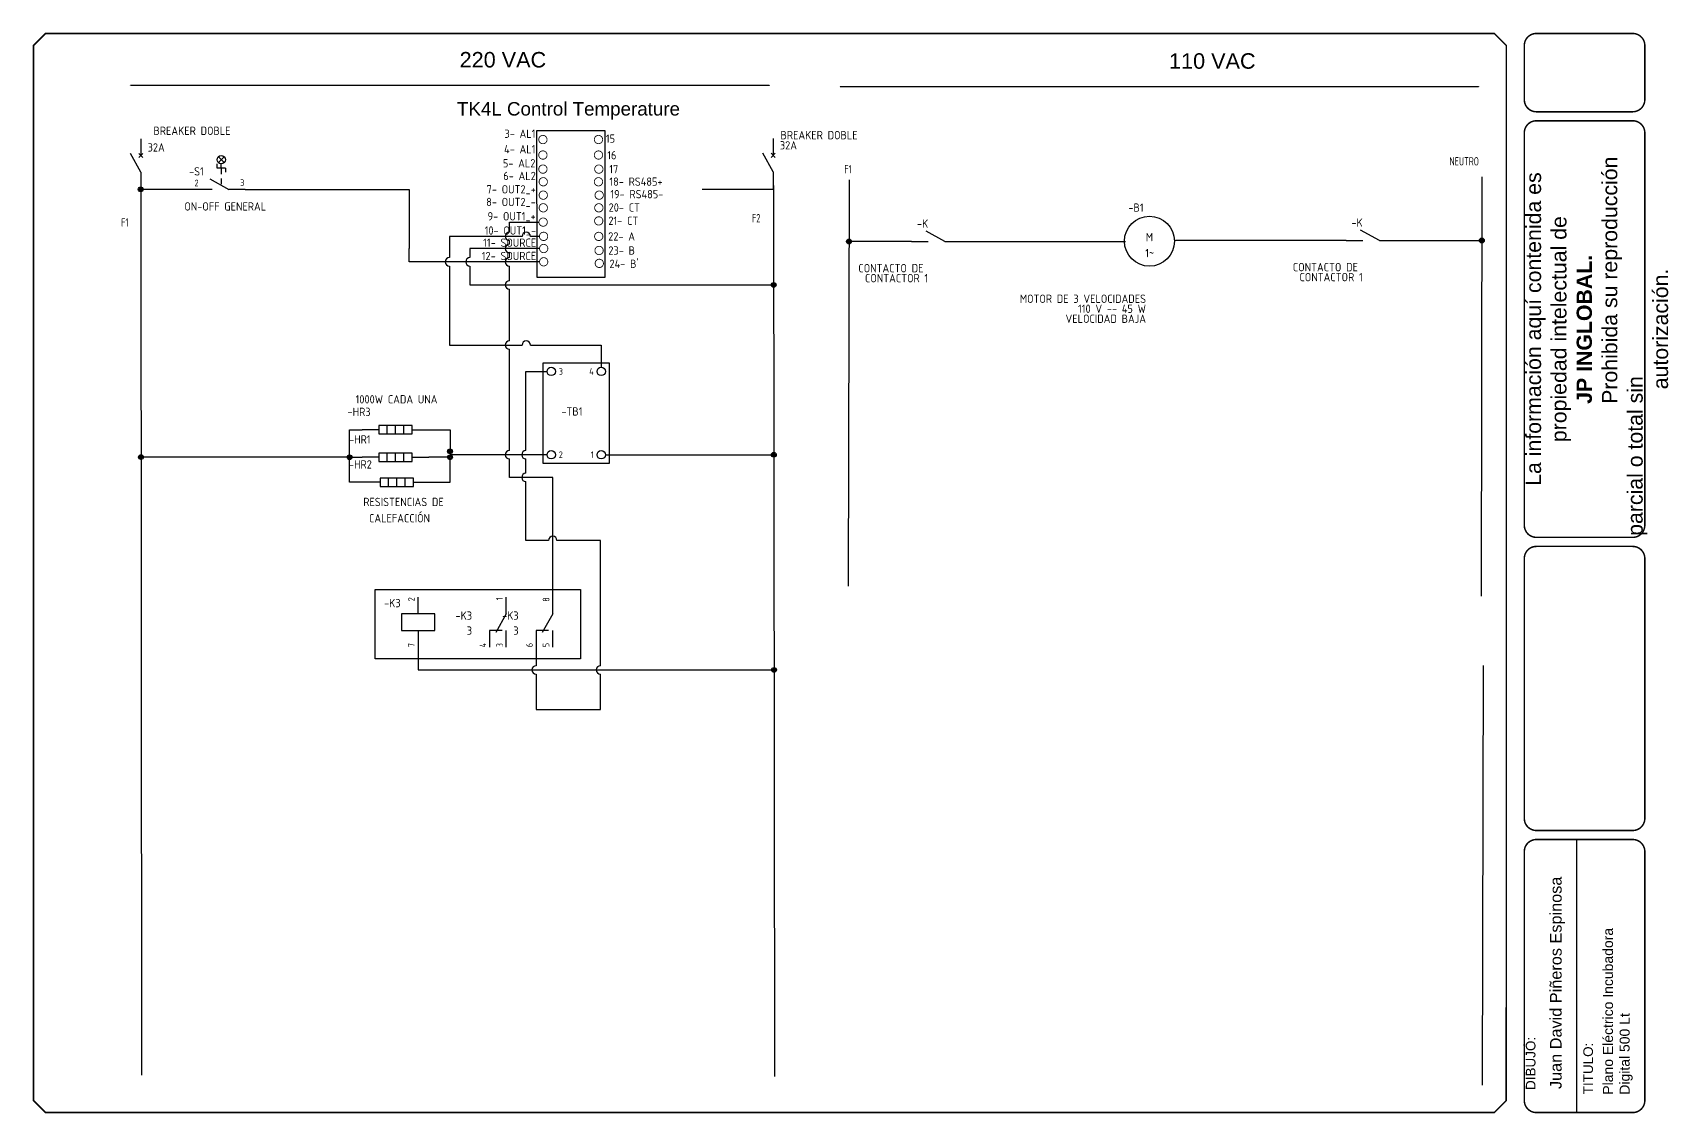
# Model space of a CAD drawing. Header units: inches. Extents: x 0 to 982, y 0 to 649.
import ezdxf
from ezdxf.enums import TextEntityAlignment as Align

# ---------------------------------------------------------------- set-up
doc = ezdxf.new("R2010")
doc.units = ezdxf.units.IN
doc.header["$MEASUREMENT"] = 0
for name, color, linetype in [('BLK_12_THHN', 9, 'Continuous'), ('DESC', 150, 'Continuous'), ('DESCCHILD', 20, 'Continuous'), ('LOC', 8, 'Continuous'), ('LOCBOX', 92, 'Continuous'), ('MISC', 7, 'Continuous'), ('SYMS', 7, 'Continuous'), ('TAGS', 150, 'Continuous'), ('TERMS', 123, 'Continuous'), ('TITLE', 7, 'Continuous'), ('WHT_12_THHN', 7, 'Continuous'), ('WIREFIXED', 7, 'Continuous'), ('XREFCHILD', 134, 'Continuous'), ('YEL_14_THHN', 255, 'Continuous')]:
    doc.layers.add(name, color=color, linetype=linetype)
doc.styles.add('Anotativo', font='arial.ttf')
doc.styles.get("Standard").update_dxf_attribs({"font": 'arial.ttf'})
doc.styles.add('WD_IEC', font='ISOCP2.shx', dxfattribs={"width": 0.9, "height": 4})
doc.dimstyles.get("Standard").update_dxf_attribs({"dimtxt": 0.18, "dimasz": 0.18, "dimexe": 0.18, "dimexo": 0.0625, "dimgap": 0.09, "dimtad": 0, "dimtih": 1, "dimtoh": 1, "dimdec": 4, "dimzin": 0, "dimdsep": 46, "dimtxsty": 'Standard', "dimcen": 0.09, "dimadec": 0, "dimazin": 0, "dimtfac": 1, "dimtdec": 4, "dimtofl": 0, "dimtmove": 0, "dimatfit": 3, "dimfxl": 1, "dimtolj": 1, "dimtzin": 0, "dimarcsym": 0})

# ---------------------------------------------------------------- blocks, each defined once
blk = doc.blocks.new('NO_NUM_acade_title')
blk.add_line((32.053, 5.711), (32.053, 0.032))
at = {"layer": 'TITLE'}
for p, q in [((30.594, 22.177), (30.594, 20.781)), ((30.594, 0.281), (30.594, 2.214))]:
    blk.add_line(p, q, dxfattribs=at)
at = {"layer": 'TITLE', "const_width": 0.0312}
blk.add_lwpolyline([(30.594, 0.281), (30.594, 22.177), (30.344, 22.427), (0.281, 22.427), (0.031, 22.177), (0.031, 0.281), (0.281, 0.031), (30.344, 0.031)], close=True, dxfattribs=at)
for points in [[(31.219, 22.427, 0.414214), (30.969, 22.177, 0.414214)], [(33.469, 22.177, 0.414214), (33.219, 22.427, 0.414214)], [(30.969, 21.052, 0.414214), (31.219, 20.802, 0.414214)], [(33.219, 20.802, 0.414214), (33.469, 21.052, 0.414214)], [(31.219, 20.615, 0.414214), (30.969, 20.365, 0.414214)], [(33.469, 20.365, 0.414214), (33.219, 20.615, 0.414214)], [(30.969, 12.219, 0.414214), (31.219, 11.969, 0.414214)], [(33.219, 11.969, 0.414214), (33.469, 12.219, 0.414214)], [(31.219, 11.781, 0.414214), (30.969, 11.531, 0.414214)], [(33.469, 11.531, 0.414214), (33.219, 11.781, 0.414214)], [(30.969, 6.135, 0.414214), (31.219, 5.885, 0.414214)], [(33.219, 5.885, 0.414214), (33.469, 6.135, 0.414214)], [(31.219, 5.698, 0.414214), (30.969, 5.448, 0.414214)], [(33.469, 5.448, 0.414214), (33.219, 5.698, 0.414214)], [(30.969, 0.281, 0.414214), (31.219, 0.031, 0.414214)], [(33.219, 0.031, 0.414214), (33.469, 0.281, 0.414214)]]:
    blk.add_lwpolyline(points, format="xyb", dxfattribs=at)
for points in [[(33.219, 22.427), (31.219, 22.427)], [(30.969, 22.177), (30.969, 21.052)], [(33.469, 22.177), (33.469, 21.052)], [(33.219, 20.802), (31.219, 20.802)], [(30.969, 20.365), (30.969, 12.219)], [(33.219, 20.615), (31.219, 20.615)], [(33.469, 20.365), (33.469, 12.219)], [(31.219, 11.969), (33.219, 11.969)], [(31.219, 11.781), (33.219, 11.781)], [(31.219, 5.885), (33.219, 5.885)], [(30.969, 5.448), (30.969, 0.281)], [(31.219, 5.698), (33.219, 5.698)], [(33.469, 5.448), (33.469, 0.281)], [(31.219, 0.031), (33.219, 0.031)]]:
    blk.add_lwpolyline(points, dxfattribs=at)
at = {"layer": 'TITLE', "color": 7, "const_width": 0.0312}
for points in [[(30.969, 11.531), (30.969, 6.135)], [(33.469, 11.531), (33.469, 6.135)]]:
    blk.add_lwpolyline(points, dxfattribs=at)
at = {"attachment_point": 1, "rotation": 90}
for s, width, heights, insert, char_height in [('\\pi1.0376;La información aquí contenida es \\P\\pi1.9451;propiedad intelectual de\\P\\pi2.7397;{\\fArial|b1|i0|c0|p34;JP INGLOBAL. \\P\\pi0.014096;}Prohibida su reproducción parcial o total sin \\P\\pi3.0418;autorización.', 8.53399, [2.581], (31, 12), 0.31623), ('Juan David Piñeros Espinosa', 4.87681, [0], (31.501, 0.518), 0.24167), ('DIBUJÓ:', 1.84714, [0], (31, 0.5), 0.2), ('TITULO:', 0.5, [0], (32.193, 0.41), 0.2)]:
    blk.add_mtext_dynamic_manual_height_columns(s, width=width, gutter_width=1, heights=heights, dxfattribs=dict(at, insert=insert, char_height=char_height))
blk = doc.blocks.new('*D19')
at = {"layer": 'Defpoints', "color": 0, "transparency": 16777216}
for p in [(59.33, 617.55), (442.67, 617.49), (442.67, 617.49)]:
    blk.add_point(p, dxfattribs=at)
at = {"layer": 'DESC', "color": 0, "lineweight": -2, "transparency": 16777216}
for p, q in [((59.33, 617.49), (59.12, 617.49)), ((59.33, 617.49), (59.33, 617.31)), ((442.49, 617.49), (59.51, 617.49)), ((442.67, 617.55), (442.67, 617.67))]:
    blk.add_line(p, q, dxfattribs=at)
at = {"layer": 'DESC', "color": 0, "transparency": 16777216}
for points in [[(59.51, 617.52), (59.51, 617.46), (59.33, 617.49)], [(442.49, 617.52), (442.49, 617.46), (442.67, 617.49)]]:
    blk.add_solid(points, dxfattribs=at)
at = {"layer": 'DESC', "color": 0, "transparency": 16777216, "insert": (58.55, 617.49), "char_height": 0.18, "attachment_point": 5}
blk.add_mtext('\\A1;110 VAC', dxfattribs=at)
blk = doc.blocks.new('VCB1')
for p, q in [((0, 7.5), (0, 2.5)), ((0, -2.5), (-3.12, 3.12)), ((0.62, 1.88), (-0.62, 3.12)), ((-0.62, 1.88), (0.62, 3.12)), ((0, -2.5), (0, -7.5))]:
    blk.add_line(p, q)
at = {"style": 'WD_IEC'}
for tag, p in [('INST', (-8, 5.25)), ('TAG1', (-8, -1.75)), ('LOC', (-8, 1.75)), ('RATING1', (-8, -6.35)), ('DESC1', (-8, -14.35)), ('DESC3', (-8, -21.35)), ('DESC2', (-8, -17.85))]:
    blk.add_attdef(tag, text='', height=2.5, dxfattribs=at).set_placement(p, align=Align.RIGHT)
blk.add_attdef('TERM01', text='', height=2, rotation=90, dxfattribs=at).set_placement((-1, 7.5), align=Align.RIGHT)
at = {"style": 'WD_IEC', "flags": 1}
for tag, p, height in [('X2TERM01', (0, 7.5), 0.32), ('MFG', (2.75, 6.5), 1.5), ('CAT', (2.75, 4), 1.5), ('X4LINK', (-2, 0), 0.32), ('X1LINK', (-0.5, 0), 0.32), ('X8TERM02', (0, -7.5), 0.32), ('ASSYCODE', (1, -9), 1), ('FAMILY', (1, -10.5), 1), ('CATDESC', (1, -12), 1), ('CONTACT', (1, -13.5), 1), ('COMMON', (2.25, -14.75), 1)]:
    blk.add_attdef(tag, p, '', height=height, dxfattribs=at)
at = {"style": 'WD_IEC'}
blk.add_attdef('TERM02', (-1, -7.5), '', height=2, rotation=90, dxfattribs=at)
at = {"lineweight": 15, "style": 'WD_IEC'}
blk.add_attdef('XREF', text='', height=2.5, dxfattribs=at).set_placement((-8, -10.35), align=Align.RIGHT)
blk = doc.blocks.new('HSW11S77')
for p, q in [((-0.97, 6.41), (-0.97, 7.66)), ((1.53, 6.41), (-0.97, 6.41)), ((-0.6, 9.79), (1.16, 8.02)), ((-0.6, 8.02), (1.16, 9.79)), ((0.28, 6.41), (0.28, 7.66)), ((0.28, 6.41), (0.28, 4.53)), ((1.53, 6.41), (1.53, 5.16)), ((-2.5, 0), (-7.5, 0)), ((-3.12, 3.12), (2.5, 0)), ((0.28, 3.28), (0.28, 1.54)), ((7.5, 0), (2.5, 0))]:
    blk.add_line(p, q)
blk.add_circle((0.28, 8.91), 1.25)
at = {"style": 'WD_IEC'}
for tag, p in [('INST', (-4.97, 10.15)), ('TAG1', (-4.97, 4.15)), ('LOC', (-4.97, 7.15)), ('DESC1', (-5.12, -9.72)), ('DESC3', (-5.12, -15.72)), ('DESC2', (-5.12, -12.72))]:
    blk.add_attdef(tag, text='', height=2.5, dxfattribs=at).set_placement(p, align=Align.RIGHT)
for tag, p, height, flags in [('X2LINK', (0, 10.92), 0.32, 1), ('MFG', (4.11, 13), 1.5, 1), ('CAT', (4.11, 10.42), 1.5, 1), ('TERM01', (-7.75, 0.9), 2, 8), ('X4TERM01', (-7.5, 0), 0.32, 1), ('X8LINK', (0, 0.57), 0.32, 1), ('X1TERM02', (7.5, 0), 0.32, 1), ('ASSYCODE', (3.47, -2.55), 1, 1), ('FAMILY', (3.47, -4.05), 1, 1), ('CATDESC', (3.47, -5.55), 1, 1), ('CONTACT', (3.53, -7.03), 1, 1), ('COMMON', (4.78, -8.28), 1, 1)]:
    blk.add_attdef(tag, p, '', height=height, dxfattribs=dict(at, flags=flags))
at = {"style": 'WD_IEC', "flags": 8}
blk.add_attdef('TERM02', text='', height=2, dxfattribs=at).set_placement((7.25, 1), align=Align.RIGHT)
at = {"lineweight": 15, "style": 'WD_IEC'}
for tag, p in [('XREF', (-5.12, -6.72)), ('WDTAGALT', (-5.12, -18.72))]:
    blk.add_attdef(tag, text='', height=2.5, dxfattribs=at).set_placement(p, align=Align.RIGHT)
blk = doc.blocks.new('WDDOT')
for radius in [0.72, 0.449, 0.223]:
    blk.add_circle((0, 0), radius)
blk = doc.blocks.new('WD_WNV')
at = {"linetype": 'Continuous', "style": 'WD_IEC', "width": 0.8}
blk.add_attdef('WIRENO', text='', height=2.5, dxfattribs=at).set_placement((-1.6, 0), align=Align.MIDDLE_RIGHT)
at = {"style": 'WD_IEC', "flags": 1}
for tag, p in [('W08USER', (-1, 0.375)), ('W04USER', (-1, 0.875)), ('W05USER', (-1, 0.75)), ('W09USER', (-1, 0.25)), ('W03USER', (-1, 1)), ('W06USER', (-1, 0.625)), ('W07USER', (-1, 0.5)), ('W02USER', (-1, 1.125)), ('W01USER', (-1, 1.25)), ('W10USER', (-1, 0.125))]:
    blk.add_attdef(tag, text='', height=0.08, dxfattribs=at).set_placement(p, align=Align.CENTER)
blk = doc.blocks.new('HCR21')
for p, q in [((-7.5, 0), (-2.5, 0)), ((2.5, 0), (-3.12, 3.12)), ((2.5, 0), (7.5, 0))]:
    blk.add_line(p, q)
at = {"style": 'WD_IEC'}
for tag, p in [('INST', (-2.5, 10.12)), ('TAG2', (-2.5, 4.12)), ('LOC', (-2.5, 7.12)), ('DESC2', (-2.5, -12.25)), ('DESC1', (-2.5, -9.25)), ('DESC3', (-2.5, -15.25))]:
    blk.add_attdef(tag, text='', height=2.5, dxfattribs=at).set_placement(p, align=Align.RIGHT)
for tag, p, height, flags in [('X4TERM01', (-7.5, 0), 0.32, 1), ('TERM01', (-7.5, 1), 2, 8), ('X2LINK', (0, 2.27), 0.32, 1), ('X8LINK', (0, 0.77), 0.32, 1), ('X1TERM02', (7.5, 0), 0.32, 1), ('CONTACT', (6.5, -2.25), 1, 1), ('FAMILY', (6.5, -3.75), 1, 1), ('COMMON', (7.75, -3.5), 1, 1)]:
    blk.add_attdef(tag, p, '', height=height, dxfattribs=dict(at, flags=flags))
at = {"style": 'WD_IEC', "flags": 8}
for tag, height, p in [('TERM02', 2, (7.5, 1)), ('XREF', 2.5, (-2.5, -6.25))]:
    blk.add_attdef(tag, text='', height=height, dxfattribs=at).set_placement(p, align=Align.RIGHT)
blk = doc.blocks.new('*D18')
at = {"layer": 'Defpoints', "color": 0, "transparency": 16777216}
for p in [(485.31, 616.78), (868.65, 616.72), (868.65, 616.72)]:
    blk.add_point(p, dxfattribs=at)
at = {"layer": 'DESC', "color": 0, "lineweight": -2, "transparency": 16777216}
for p, q in [((485.31, 616.72), (485.1, 616.72)), ((485.31, 616.72), (485.31, 616.54)), ((868.47, 616.72), (485.49, 616.72)), ((868.65, 616.78), (868.65, 616.9))]:
    blk.add_line(p, q, dxfattribs=at)
at = {"layer": 'DESC', "color": 0, "transparency": 16777216}
for points in [[(485.49, 616.75), (485.49, 616.69), (485.31, 616.72)], [(868.47, 616.75), (868.47, 616.69), (868.65, 616.72)]]:
    blk.add_solid(points, dxfattribs=at)
at = {"layer": 'DESC', "color": 0, "transparency": 16777216, "insert": (484.53, 616.72), "char_height": 0.18, "attachment_point": 5}
blk.add_mtext('\\A1;110 VAC', dxfattribs=at)
blk = doc.blocks.new('HMO1M9')
blk.add_circle((0, 0), 7.5)
at = {"style": 'WD_IEC'}
for tag, p in [('INST', (-1.76, 14.86)), ('TAG1', (-1.76, 8.86)), ('LOC', (-1.76, 11.86)), ('RATING1', (-1.03, -12.51)), ('DESC2', (-1.03, -21.51)), ('DESC1', (-1.03, -18.51)), ('DESC3', (-1.03, -24.51))]:
    blk.add_attdef(tag, text='', height=2.5, dxfattribs=at).set_placement(p, align=Align.RIGHT)
for tag, p in [('TERM01', (-7.38, 6.02)), ('TERM02', (-6.95, -8.6))]:
    blk.add_attdef(tag, p, '', height=2, dxfattribs=at)
at = {"style": 'WD_IEC', "flags": 1}
blk.add_attdef('X0TERM01', (-5.62, 5), '', height=0.32, rotation=360, dxfattribs=at)
for tag, p, height in [('X2LINK', (0, 7.5), 0.32), ('MFG', (7.92, 2.38), 1.5), ('CAT', (7.92, -0.12), 1.5), ('X0TERM02', (-5.59, -5), 0.32), ('X8LINK', (0, -7.5), 0.32), ('ASSYCODE', (7.84, -7.09), 1), ('FAMILY', (7.84, -8.59), 1), ('CATDESC', (7.84, -10.09), 1)]:
    blk.add_attdef(tag, p, '', height=height, dxfattribs=at)
at = {"style": 'WD_IEC'}
for tag, p in [('M', (0, 0)), ('1~', (0.07, -4.8))]:
    blk.add_attdef(tag, text='', height=2.5, dxfattribs=at).set_placement(p, align=Align.CENTER)
at = {"lineweight": 15, "style": 'WD_IEC'}
blk.add_attdef('XREF', text='', height=2.5, dxfattribs=at).set_placement((-1.03, -15.51), align=Align.RIGHT)
at = {"style": 'WD_IEC', "width": 0.9}
blk.add_attdef('WDTAGALT', text='', height=2.5, dxfattribs=at).set_placement((-1.03, -27.51), align=Align.RIGHT)
blk = doc.blocks.new('VT0002_1-')
at = {"const_width": 0.25}
blk.add_lwpolyline([(0, 1.25, 1), (0, -1.25, 1)], format="xyb", close=True, dxfattribs=at)
at = {"style": 'WD_IEC'}
for tag, p in [('INST', (-2.38, 6.15)), ('LOC', (-2.38, 3.31)), ('DESC1', (-2.44, -6.98)), ('DESC2', (-2.44, -9.88)), ('RATING1', (-2.61, -15.58)), ('DESC3', (-2.44, -12.79))]:
    blk.add_attdef(tag, text='', height=2.5, dxfattribs=at).set_placement(p, align=Align.RIGHT)
at = {"style": 'WD_IEC', "flags": 8}
for tag, height, p in [('TAGSTRIP', 2.5, (-2.25, 0.5)), ('TERM01', 2, (-2.25, -3.25))]:
    blk.add_attdef(tag, text='', height=height, dxfattribs=at).set_placement(p, align=Align.RIGHT)
at = {"style": 'WD_IEC', "flags": 1}
for tag, p, height in [('X4PIN01', (-1.25, 1), 0.25), ('X4TERM01', (-1.25, 0), 0.25), ('X4TERMDESC01', (-1.25, 0.5), 0.4), ('STRIPSEQ', (0, 0), 0.025), ('X2PIN01', (0, 2.25), 0.25), ('X2TERM01', (0, 1.25), 0.25), ('X8PIN01', (0, -0.25), 0.25), ('X2TERMDESC01', (0, 1.75), 0.4), ('X1PIN01', (1.25, 1), 0.25), ('X1TERM01', (1.25, 0), 0.25), ('X1TERMDESC01', (1.25, 0.5), 0.4), ('LINKTERM', (0, -0.04), 0.025), ('X8TERM01', (0, -1.25), 0.25), ('X8TERMDESC01', (0, -0.75), 0.4), ('ASSYCODE', (2.12, -4.36), 1), ('WDTYPE', (2.14, -2.87), 1), ('CATDESC', (2.12, -5.86), 1), ('MFG', (2.12, -7.86), 1.5), ('CAT', (2.12, -10.36), 1.5)]:
    blk.add_attdef(tag, p, '', height=height, dxfattribs=at)
at = {"style": 'WD_IEC'}
blk.add_attdef('CNT', (1.2, 2.12), '', height=2.5, dxfattribs=at)
blk = doc.blocks.new('VDV1TF')
blk.add_lwpolyline([(-2.5, -15), (17.5, -15), (17.5, 15), (-2.5, 15)], close=True)
for centre in [(0, 12.5), (15, 12.5), (0, -12.5), (15, -12.5)]:
    blk.add_circle(centre, 1.25)
at = {"style": 'WD_IEC'}
for tag, p in [('INST', (-5.25, 10.25)), ('TAG1', (-5.25, 3.25)), ('LOC', (-5.25, 6.75)), ('XREF', (-5.25, -1.6)), ('DESC1', (-5.25, -5.6)), ('DESC2', (-5.25, -9.1)), ('DESC3', (-5.25, -12.6))]:
    blk.add_attdef(tag, text='', height=2.5, dxfattribs=at).set_placement(p, align=Align.RIGHT)
at = {"style": 'WD_IEC', "flags": 1}
for tag, p, height in [('X4TERM02', (-1.25, 12.5), 0.32), ('X2TERM02', (0, 13.75), 0.32), ('X2TERM04', (15, 13.75), 0.32), ('X1TERM04', (16.25, 12.5), 0.32), ('X4TERM01', (-1.25, -12.5), 0.32), ('X8TERM01', (0, -13.75), 0.32), ('X8TERM03', (15, -13.75), 0.32), ('X1TERM03', (16.25, -12.5), 0.32), ('ASSYCODE', (18.5, -16.5), 1), ('FAMILY', (18.5, -18), 1), ('CATDESC', (18.5, -19.5), 1)]:
    blk.add_attdef(tag, p, '', height=height, dxfattribs=at)
at = {"style": 'WD_IEC'}
for tag, p in [('TERM02', (2.25, 12.5)), ('TERM01', (2.25, -12.5))]:
    blk.add_attdef(tag, text='', height=2, dxfattribs=at).set_placement(p, align=Align.MIDDLE_LEFT)
for tag, p in [('TERM04', (12.75, 12.5)), ('TERM03', (12.75, -12.5))]:
    blk.add_attdef(tag, text='', height=2, dxfattribs=at).set_placement(p, align=Align.MIDDLE_RIGHT)
at = {"lineweight": 15, "style": 'WD_IEC', "flags": 1}
for tag, p in [('MFG', (7.5, 5)), ('CAT', (7.5, 1))]:
    blk.add_attdef(tag, text='', height=2.7, dxfattribs=at).set_placement(p, align=Align.CENTER)
at = {"lineweight": 15, "style": 'WD_IEC'}
for tag, p in [('RATING2', (7.5, -7)), ('RATING1', (7.5, -3))]:
    blk.add_attdef(tag, text='', height=2.5, dxfattribs=at).set_placement(p, align=Align.CENTER)
blk = doc.blocks.new('HRE1HT')
for p, q in [((-5, 0), (-10, 0)), ((-2.5, -1.25), (-2.5, 1.25)), ((0, -1.25), (0, 1.25)), ((2.5, -1.25), (2.5, 1.25)), ((5, 0), (10, 0))]:
    blk.add_line(p, q)
blk.add_lwpolyline([(5, 1.25), (-5, 1.25), (-5, -1.25), (5, -1.25)], close=True)
at = {"style": 'WD_IEC'}
for tag, p, height, flags in [('MFG', (7.42, 14.62), 1.5, 9), ('CAT', (7.42, 12.12), 1.5, 9), ('X4TERM01', (-10, 0), 0.32, 1), ('TERM01', (-10, 1), 2, 8), ('X2LINK', (0, 1.88), 0.32, 1), ('X1TERM02', (10, 0), 0.32, 1), ('X8LINK', (0, -1.88), 0.32, 1), ('ASSYCODE', (6, -2.75), 1, 1), ('FAMILY', (6, -4.25), 1, 1), ('CATDESC', (6, -5.75), 1, 1)]:
    blk.add_attdef(tag, p, '', height=height, dxfattribs=dict(at, flags=flags))
for tag, p in [('INST', (-7.5, 11.12)), ('LOC', (-7.5, 7.62)), ('TAG1', (-7.5, 4.12)), ('DESC1', (-7.5, -11.25)), ('DESC2', (-7.5, -14.75)), ('DESC3', (-7.5, -18.25))]:
    blk.add_attdef(tag, text='', height=2.5, dxfattribs=at).set_placement(p, align=Align.RIGHT)
for tag, p in [('RATING1', (7.42, 8.12)), ('RATING2', (7.42, 4.12))]:
    blk.add_attdef(tag, p, '', height=2.5, dxfattribs=at)
at = {"style": 'WD_IEC', "flags": 8}
blk.add_attdef('TERM02', text='', height=2, dxfattribs=at).set_placement((10, 1), align=Align.RIGHT)
at = {"lineweight": 15, "style": 'WD_IEC'}
blk.add_attdef('XREF', text='', height=2.5, dxfattribs=at).set_placement((-7.5, -7.5), align=Align.RIGHT)
blk = doc.blocks.new('VCR23')
for p, q in [((0, 2.5), (0, 7.5)), ((0, 2.5), (-3.125, -3.125)), ((-5, -2.5), (-5, -7.5)), ((-1.25, -2.5), (-5, -2.5)), ((0, -7.5), (0, -2.5))]:
    blk.add_line(p, q)
at = {"style": 'WD_IEC'}
for tag, p in [('INST', (-10.25, 7.75)), ('LOC', (-10.25, 4.25)), ('TAG2', (-10.25, 0.75)), ('XREF', (-10.25, -3.75)), ('DESC2', (-10.25, -11.1)), ('DESC1', (-10.25, -7.6)), ('DESC3', (-10.25, -14.6))]:
    blk.add_attdef(tag, text='', height=2.5, dxfattribs=at).set_placement(p, align=Align.RIGHT)
blk.add_attdef('TERM01', text='', height=2, rotation=90, dxfattribs=at).set_placement((-1, 7.5), align=Align.RIGHT)
at = {"style": 'WD_IEC', "flags": 1}
for tag, p, height in [('X2TERM01', (0, 7.5), 0.32), ('X4LINK', (-2, 0), 0.32), ('X1LINK', (-0.5, 0), 0.32), ('CONTACT', (4, -3.5), 1), ('FAMILY', (4, -5), 1), ('X8TERM03', (-5, -7.5), 0.32), ('X8TERM02', (0, -7.5), 0.32)]:
    blk.add_attdef(tag, p, '', height=height, dxfattribs=at)
at = {"style": 'WD_IEC'}
for tag, p in [('TERM03', (-6, -7.5)), ('TERM02', (-1, -7.5))]:
    blk.add_attdef(tag, p, '', height=2, rotation=90, dxfattribs=at)
blk = doc.blocks.new('VCR1')
for p, q in [((0, 2.5), (0, 7.5)), ((0, -2.5), (0, -7.5))]:
    blk.add_line(p, q)
blk.add_lwpolyline([(-5, 2.5), (-5, -2.5), (5, -2.5), (5, 2.5)], close=True)
at = {"style": 'WD_IEC'}
for tag, p in [('INST', (-5.25, 11.5)), ('LOC', (-5.25, 8)), ('TAG1', (-5.25, 4.5)), ('DESC1', (-5.25, -6.85)), ('DESC2', (-5.25, -10.35)), ('DESC3', (-5.25, -13.85))]:
    blk.add_attdef(tag, text='', height=2.5, dxfattribs=at).set_placement(p, align=Align.RIGHT)
blk.add_attdef('TERM01', text='', height=2, rotation=90, dxfattribs=at).set_placement((-1, 7.5), align=Align.RIGHT)
at = {"style": 'WD_IEC', "flags": 1}
for tag, p, height in [('X2TERM01', (0, 7.5), 0.32), ('X4LINK', (-5, 0), 0.32), ('X1LINK', (5, 0), 0.32), ('ASSYCODE', (1, -4), 1), ('FAMILY', (1, -5.5), 1), ('X8TERM02', (0, -7.5), 0.32), ('CATDESC', (1, -7), 1)]:
    blk.add_attdef(tag, p, '', height=height, dxfattribs=at)
at = {"style": 'WD_IEC', "flags": 9}
for tag, p in [('MFG', (-6, 1)), ('CAT', (-6, -1.5))]:
    blk.add_attdef(tag, text='', height=1.5, dxfattribs=at).set_placement(p, align=Align.RIGHT)
at = {"style": 'WD_IEC'}
blk.add_attdef('TERM02', (-1, -7.5), '', height=2, rotation=90, dxfattribs=at)
at = {"lineweight": 9, "style": 'WD_IEC'}
for tag, p in [('NO', (-5.5, -16.5)), ('NC', (-5.5, -20))]:
    blk.add_attdef(tag, text='', height=2.5, dxfattribs=at).set_placement(p, align=Align.TOP_RIGHT)
for tag, p in [('XREFNO', (-4, -16.5)), ('XREFNC', (-4, -20))]:
    blk.add_attdef(tag, text='', height=2.5, dxfattribs=at).set_placement(p, align=Align.TOP_LEFT)

msp = doc.modelspace()

# ---------------------------------------------------------------- linework, layer by layer
at = {"layer": 'LOCBOX'}
for points in [[(303.12975, 590.51387), (343.78791, 590.51387), (343.96979, 502.35053), (303.31163, 502.35053)], [(206.07356, 314.84628), (329.21834, 314.84628), (329.21834, 273.33147), (206.07356, 273.33147)]]:
    msp.add_lwpolyline(points, close=True, dxfattribs=at)
at = {"layer": 'WHT_12_THHN'}
for p, q in [((490.5726, 560.84115), (489.94131, 316.87273)), ((870.53611, 562.71782), (870.10349, 310.84376)), ((98.01378, 555.1908), (65.19282, 555.1908)), ((65.22528, 555.54066), (65.65633, 23.14272)), ((128.01378, 555.1908), (226.46734, 555.1908)), ((226.46734, 555.1908), (226.46734, 519.66291)), ((402.41179, 555.32927), (444.90266, 555.32927)), ((445.18879, 557.41733), (445.71151, 22.3848)), ((528.06442, 523.85415), (490.4769, 523.85415)), ((558.06442, 523.85415), (656.56583, 523.85415)), ((686.56583, 524.64181), (788.95788, 524.64181)), ((818.95788, 524.47455), (870.47342, 524.47455)), ((226.46734, 511.67709), (226.46734, 519.66291)), ((304.66906, 511.67709), (226.46734, 511.67709)), ((190.59284, 394.28498), (190.59284, 410.82034)), ((190.59284, 410.82034), (198.21284, 410.82034)), ((238.21284, 410.82034), (250.91284, 410.82034)), ((250.91284, 410.82034), (250.91284, 394.28498)), ((189.15788, 394.40536), (65.35569, 394.40536)), ((190.59284, 379.25284), (190.59284, 394.28498)), ((190.59284, 394.28498), (198.21284, 394.28498)), ((250.91284, 394.28498), (238.21284, 394.28498)), ((309.20264, 395.8215), (250.91284, 395.8215)), ((250.91284, 379.25284), (250.91284, 394.28498)), ((344.20264, 395.8215), (445.34517, 395.8215)), ((198.96512, 379.25284), (190.59284, 379.25284)), ((238.96512, 379.25284), (250.91284, 379.25284)), ((231.7602, 280.2211), (231.7602, 266.58414)), ((231.7602, 266.58414), (445.47293, 266.58414)), ((871.182, 269.1803), (870.74938, 17.30624))]:
    msp.add_line(p, q, dxfattribs=at)
at = {"layer": 'YEL_14_THHN'}
for p, q in [((286.56681, 529.50602), (286.56681, 535.51943)), ((286.56681, 535.51943), (304.34681, 535.51943)), ((294.18681, 526.96602), (250.61988, 526.96602)), ((250.61988, 526.96602), (250.61988, 514.21709)), ((286.56681, 522.20291), (286.56681, 524.42602)), ((304.60637, 526.96602), (299.26681, 526.96602)), ((304.66906, 519.66291), (262.91329, 519.66291)), ((262.91329, 519.66291), (262.91329, 514.21709)), ((286.56681, 514.21709), (286.56681, 517.12291)), ((250.61988, 509.13709), (250.61988, 461.65901)), ((262.91329, 509.13709), (262.91329, 504.28656)), ((262.91329, 504.28656), (262.91329, 497.78405)), ((286.56681, 500.32405), (286.56681, 509.13709)), ((262.91329, 497.78405), (445.24493, 497.78405)), ((286.56681, 464.19901), (286.56681, 495.24405)), ((250.61988, 461.65901), (294.18681, 461.65901)), ((299.26681, 461.65901), (341.70264, 461.65901)), ((341.70264, 461.65901), (341.70264, 448.3215)), ((286.56681, 398.3615), (286.56681, 459.11901)), ((296.50264, 398.3615), (296.50264, 445.8215)), ((296.50264, 445.8215), (309.20264, 445.8215)), ((286.56681, 382.23026), (286.56681, 393.2815)), ((296.50264, 384.77026), (296.50264, 393.2815)), ((312.59758, 382.23026), (286.56681, 382.23026)), ((296.50264, 344.31948), (296.50264, 379.69026)), ((312.59758, 310.2211), (312.59758, 382.23026)), ((310.05758, 344.31948), (296.50264, 344.31948)), ((341.29838, 344.31948), (315.13758, 344.31948)), ((341.29838, 269.12414), (341.29838, 344.31948)), ((302.59758, 280.2211), (302.59758, 269.12414)), ((302.59758, 264.04414), (302.59758, 242.81745)), ((341.29838, 242.81745), (341.29838, 264.04414)), ((302.59758, 242.81745), (341.29838, 242.81745))]:
    msp.add_line(p, q, dxfattribs=at)
for centre, start, end in [((286.56681, 526.96602), 90, 270), ((286.56681, 519.66291), 90, 270), ((296.72681, 526.96602), 0, 180), ((250.61988, 511.67709), 90, 270), ((262.91329, 511.67709), 90, 270), ((286.56681, 511.67709), 90, 270), ((286.56681, 497.78405), 90, 270), ((286.56681, 461.65901), 90, 270), ((296.72681, 461.65901), 0, 180), ((286.56681, 395.8215), 90, 270), ((296.50264, 395.8215), 90, 270), ((296.50264, 382.23026), 90, 270), ((312.59758, 344.31948), 0, 180), ((302.59758, 266.58414), 90, 270), ((341.29838, 266.58414), 90, 270)]:
    msp.add_arc(centre, 2.54, start, end, dxfattribs=at)

# ---------------------------------------------------------------- block references
at = {"layer": 'LOC', "color": 7, "xscale": 28.93527259246057, "yscale": 28.93527259246057, "zscale": 28.93527259246057}
msp.add_blockref('NO_NUM_acade_title', (-0.10356, -0.12295), dxfattribs=at)
at = {"layer": 'SYMS'}
ref = msp.add_blockref('VCB1', (65.24761, 570.54066), dxfattribs=dict(at, xscale=2, yscale=2, zscale=2))
ref.add_attrib('DESC2', '32A', dxfattribs={"layer": 'DESC', "height": 5, "style": 'WD_IEC'}).set_placement((79.64635, 577.86625), align=Align.RIGHT)
ref.add_attrib('DESC1', 'BREAKER DOBLE', dxfattribs={"layer": 'DESC', "height": 5, "style": 'WD_IEC'}).set_placement((119.17306, 587.86422), align=Align.RIGHT)
ref = msp.add_blockref('VT0002_1-', (306.69589, 585.09857), dxfattribs=dict(at, xscale=2, yscale=2, zscale=2))
ref.add_attrib('TAGSTRIP', '3- AL1', dxfattribs={"layer": 'TAGS', "height": 5, "style": 'WD_IEC', "flags": 8}).set_placement((302.19589, 586.09857), align=Align.RIGHT)
ref = msp.add_blockref('VCB1', (444.90266, 570.63038), dxfattribs=dict(at, xscale=2, yscale=2, zscale=2))
ref.add_attrib('DESC2', '32A', dxfattribs={"layer": 'DESC', "height": 5, "style": 'WD_IEC'}).set_placement((459.26629, 579.12766), align=Align.RIGHT)
ref.add_attrib('DESC1', 'BREAKER DOBLE', dxfattribs={"layer": 'DESC', "height": 5, "style": 'WD_IEC'}).set_placement((495.68052, 585.22995), align=Align.RIGHT)
ref = msp.add_blockref('VT0002_1-', (306.69589, 575.80175), dxfattribs=dict(at, xscale=2, yscale=2, zscale=2))
ref.add_attrib('TAGSTRIP', '4- AL1', dxfattribs={"layer": 'TAGS', "height": 5, "style": 'WD_IEC', "flags": 8}).set_placement((302.19589, 576.80175), align=Align.RIGHT)
ref = msp.add_blockref('VT0002_1-', (340.07181, 585.09857), dxfattribs=dict(at, xscale=2, yscale=2, zscale=2))
ref.add_attrib('TAGSTRIP', '15', dxfattribs={"layer": 'TAGS', "height": 5, "style": 'WD_IEC', "flags": 8}).set_placement((349.9997, 583.16479), align=Align.RIGHT)
ref = msp.add_blockref('HSW11S77', (113.01378, 555.1908), dxfattribs=dict(at, xscale=2, yscale=2, zscale=2))
ref.add_attrib('TERM02', '3', dxfattribs={"layer": 'TERMS', "height": 4, "style": 'WD_IEC', "flags": 8}).set_placement((127.5101, 557.19102), align=Align.RIGHT)
ref.add_attrib('TERM01', '2', (97.5101, 556.9926), dxfattribs={"layer": 'TERMS', "height": 4, "style": 'WD_IEC', "flags": 8})
ref.add_attrib('TAG1', '-S1', dxfattribs={"layer": 'TAGS', "height": 5, "style": 'WD_IEC'}).set_placement((103.06991, 563.48941), align=Align.RIGHT)
ref.add_attrib('DESC1', 'ON-OFF GENERAL', dxfattribs={"layer": 'DESC', "height": 5, "style": 'WD_IEC'}).set_placement((140.48227, 542.43484), align=Align.RIGHT)
ref = msp.add_blockref('VT0002_1-', (306.69589, 567.3501), dxfattribs=dict(at, xscale=2, yscale=2, zscale=2))
ref.add_attrib('TAGSTRIP', '5- AL2', dxfattribs={"layer": 'TAGS', "height": 5, "style": 'WD_IEC', "flags": 8}).set_placement((302.19589, 568.3501), align=Align.RIGHT)
ref = msp.add_blockref('VT0002_1-', (340.07181, 575.80175), dxfattribs=dict(at, xscale=2, yscale=2, zscale=2))
ref.add_attrib('TAGSTRIP', '16', dxfattribs={"layer": 'TAGS', "height": 5, "style": 'WD_IEC', "flags": 8}).set_placement((350.83028, 573.21173), align=Align.RIGHT)
ref = msp.add_blockref('VT0002_1-', (340.28305, 567.3501), dxfattribs=dict(at, xscale=2, yscale=2, zscale=2))
ref.add_attrib('TAGSTRIP', '17', dxfattribs={"layer": 'TAGS', "height": 5, "style": 'WD_IEC', "flags": 8}).set_placement((351.9291, 564.82787), align=Align.RIGHT)
ref = msp.add_blockref('VT0002_1-', (306.90713, 559.74361), dxfattribs=dict(at, xscale=2, yscale=2, zscale=2))
ref.add_attrib('TAGSTRIP', '6- AL2', dxfattribs={"layer": 'TAGS', "height": 5, "style": 'WD_IEC', "flags": 8}).set_placement((302.40713, 560.74361), align=Align.RIGHT)
ref = msp.add_blockref('VT0002_1-', (340.07181, 559.74361), dxfattribs=dict(at, xscale=2, yscale=2, zscale=2))
ref.add_attrib('TAGSTRIP', '18- RS485+', dxfattribs={"layer": 'TAGS', "height": 5, "style": 'WD_IEC', "flags": 8}).set_placement((378.51859, 557.3118), align=Align.RIGHT)
at = {"layer": 'SYMS', "xscale": 2, "yscale": 2, "zscale": 2}
for p in [(65.19244, 555.1908), (490.4769, 523.85415), (870.47043, 524.47455), (445.24705, 497.78405), (65.35574, 394.40536), (190.59284, 394.28498), (250.91284, 397.84605), (250.91284, 394.28498), (445.34666, 395.8215), (445.47293, 266.58414)]:
    msp.add_blockref('WDDOT', p, dxfattribs=at)
at = {"layer": 'SYMS'}
ref = msp.add_blockref('VT0002_1-', (306.90713, 544.10805), dxfattribs=dict(at, xscale=2, yscale=2, zscale=2))
ref.add_attrib('TAGSTRIP', '8- OUT2_-', dxfattribs={"layer": 'TAGS', "height": 5, "style": 'WD_IEC', "flags": 8}).set_placement((302.40713, 545.10805), align=Align.RIGHT)
ref = msp.add_blockref('VT0002_1-', (306.90713, 551.71454), dxfattribs=dict(at, xscale=2, yscale=2, zscale=2))
ref.add_attrib('TAGSTRIP', '7- OUT2_+', dxfattribs={"layer": 'TAGS', "height": 5, "style": 'WD_IEC', "flags": 8}).set_placement((302.40713, 552.71454), align=Align.RIGHT)
ref = msp.add_blockref('VT0002_1-', (340.49429, 551.71454), dxfattribs=dict(at, xscale=2, yscale=2, zscale=2))
ref.add_attrib('TAGSTRIP', '19- RS485-', dxfattribs={"layer": 'TAGS', "height": 5, "style": 'WD_IEC', "flags": 8}).set_placement((379.00623, 549.79573), align=Align.RIGHT)
ref = msp.add_blockref('VT0002_1-', (306.84681, 535.51943), dxfattribs=dict(at, xscale=2, yscale=2, zscale=2))
ref.add_attrib('TAGSTRIP', '9- OUT1_+', dxfattribs={"layer": 'TAGS', "height": 5, "style": 'WD_IEC', "flags": 8}).set_placement((302.34681, 536.51943), align=Align.RIGHT)
ref = msp.add_blockref('VT0002_1-', (340.28305, 544.10805), dxfattribs=dict(at, xscale=2, yscale=2, zscale=2))
ref.add_attrib('TAGSTRIP', '20- CT', dxfattribs={"layer": 'TAGS', "height": 5, "style": 'WD_IEC', "flags": 8}).set_placement((364.98876, 541.8099), align=Align.RIGHT)
ref = msp.add_blockref('HMO1M9', (670.88575, 524.01155), dxfattribs=dict(at, xscale=2, yscale=2, zscale=2))
ref.add_attrib('1~', '1~', dxfattribs={"layer": 'MISC', "height": 5, "style": 'WD_IEC'}).set_placement((671.03292, 514.41568), align=Align.CENTER)
ref.add_attrib('M', 'M', dxfattribs={"layer": 'MISC', "height": 5, "style": 'WD_IEC'}).set_placement((670.88575, 524.01154), align=Align.CENTER)
ref.add_attrib('TAG1', '-B1', dxfattribs={"layer": 'TAGS', "height": 5, "style": 'WD_IEC'}).set_placement((667.37547, 541.72566), align=Align.RIGHT)
ref.add_attrib('DESC1', 'MOTOR DE 3 VELOCIDADES', dxfattribs={"layer": 'DESC', "height": 5, "style": 'WD_IEC'}).set_placement((668.82997, 486.99609), align=Align.RIGHT)
ref.add_attrib('DESC2', '110 V -- 45 W', dxfattribs={"layer": 'DESC', "height": 5, "style": 'WD_IEC'}).set_placement((668.82997, 480.99609), align=Align.RIGHT)
ref.add_attrib('DESC3', 'VELOCIDAD BAJA', dxfattribs={"layer": 'DESC', "height": 5, "style": 'WD_IEC'}).set_placement((668.82997, 474.99609), align=Align.RIGHT)
ref = msp.add_blockref('VT0002_1-', (307.10637, 526.96602), dxfattribs=dict(at, xscale=2, yscale=2, zscale=2))
ref.add_attrib('TAGSTRIP', '10- OUT1_-', dxfattribs={"layer": 'TAGS', "height": 5, "style": 'WD_IEC', "flags": 8}).set_placement((302.60637, 527.96602), align=Align.RIGHT)
ref = msp.add_blockref('VT0002_1-', (340.21509, 536.23368), dxfattribs=dict(at, xscale=2, yscale=2, zscale=2))
ref.add_attrib('TAGSTRIP', '21- CT', dxfattribs={"layer": 'TAGS', "height": 5, "style": 'WD_IEC', "flags": 8}).set_placement((363.98876, 533.82408), align=Align.RIGHT)
ref = msp.add_blockref('HCR21', (543.06442, 523.85415), dxfattribs=dict(at, xscale=2, yscale=2, zscale=2))
ref.add_attrib('DESC2', 'CONTACTOR 1', dxfattribs={"layer": 'DESCCHILD', "height": 5, "style": 'WD_IEC'}).set_placement((538.06442, 499.35415), align=Align.RIGHT)
ref.add_attrib('DESC1', 'CONTACTO DE ', dxfattribs={"layer": 'DESCCHILD', "height": 5, "style": 'WD_IEC'}).set_placement((538.06442, 505.35415), align=Align.RIGHT)
ref.add_attrib('TAG2', '-K', dxfattribs={"layer": 'TAGS', "height": 5, "style": 'WD_IEC'}).set_placement((538.06442, 532.10415), align=Align.RIGHT)
ref = msp.add_blockref('HCR21', (803.95788, 524.47455), dxfattribs=dict(at, xscale=2, yscale=2, zscale=2))
ref.add_attrib('DESC2', 'CONTACTOR 1', dxfattribs={"layer": 'DESCCHILD', "height": 5, "style": 'WD_IEC'}).set_placement((798.95788, 499.97455), align=Align.RIGHT)
ref.add_attrib('DESC1', 'CONTACTO DE ', dxfattribs={"layer": 'DESCCHILD', "height": 5, "style": 'WD_IEC'}).set_placement((798.95788, 505.97455), align=Align.RIGHT)
ref.add_attrib('TAG2', '-K', dxfattribs={"layer": 'TAGS', "height": 5, "style": 'WD_IEC'}).set_placement((798.95788, 532.72455), align=Align.RIGHT)
ref = msp.add_blockref('VT0002_1-', (307.16906, 519.66291), dxfattribs=dict(at, xscale=2, yscale=2, zscale=2))
ref.add_attrib('TAGSTRIP', '11- SOURCE', dxfattribs={"layer": 'TAGS', "height": 5, "style": 'WD_IEC', "flags": 8}).set_placement((302.66906, 520.66291), align=Align.RIGHT)
ref = msp.add_blockref('VT0002_1-', (340.21509, 526.93686), dxfattribs=dict(at, xscale=2, yscale=2, zscale=2))
ref.add_attrib('TAGSTRIP', '22- A', dxfattribs={"layer": 'TAGS', "height": 5, "style": 'WD_IEC', "flags": 8}).set_placement((361.98876, 524.42899), align=Align.RIGHT)
ref = msp.add_blockref('VT0002_1-', (340.42633, 518.48521), dxfattribs=dict(at, xscale=2, yscale=2, zscale=2))
ref.add_attrib('TAGSTRIP', '23- B', dxfattribs={"layer": 'TAGS', "height": 5, "style": 'WD_IEC', "flags": 8}).set_placement((361.95893, 515.97341), align=Align.RIGHT)
ref = msp.add_blockref('VT0002_1-', (307.16906, 511.67709), dxfattribs=dict(at, xscale=2, yscale=2, zscale=2))
ref.add_attrib('TAGSTRIP', '12- SOURCE', dxfattribs={"layer": 'TAGS', "height": 5, "style": 'WD_IEC', "flags": 8}).set_placement((302.66906, 512.67709), align=Align.RIGHT)
ref = msp.add_blockref('VT0002_1-', (340.55122, 510.73758), dxfattribs=dict(at, xscale=2, yscale=2, zscale=2))
ref.add_attrib('TAGSTRIP', "24- B'", dxfattribs={"layer": 'TAGS', "height": 5, "style": 'WD_IEC', "flags": 8}).set_placement((364.20893, 507.98758), align=Align.RIGHT)
ref = msp.add_blockref('VDV1TF', (311.70264, 420.8215), dxfattribs=dict(at, xscale=2, yscale=2, zscale=2))
ref.add_attrib('TERM04', '4', dxfattribs={"layer": 'TERMS', "height": 4, "style": 'WD_IEC'}).set_placement((337.20264, 445.8215), align=Align.MIDDLE_RIGHT)
ref.add_attrib('TERM03', '1', dxfattribs={"layer": 'TERMS', "height": 4, "style": 'WD_IEC'}).set_placement((337.20264, 395.8215), align=Align.MIDDLE_RIGHT)
ref.add_attrib('TERM02', '3', dxfattribs={"layer": 'TERMS', "height": 4, "style": 'WD_IEC'}).set_placement((316.20264, 445.8215), align=Align.MIDDLE_LEFT)
ref.add_attrib('TERM01', '2', dxfattribs={"layer": 'TERMS', "height": 4, "style": 'WD_IEC'}).set_placement((316.20264, 395.8215), align=Align.MIDDLE_LEFT)
ref.add_attrib('TAG1', '-TB1', dxfattribs={"layer": 'TAGS', "height": 5, "style": 'WD_IEC'}).set_placement((330.45264, 419.3215), align=Align.RIGHT)
ref = msp.add_blockref('HRE1HT', (218.21284, 410.82034), dxfattribs=dict(at, xscale=2, yscale=2, zscale=2))
ref.add_attrib('DESC3', '1000W CADA UNA', dxfattribs={"layer": 'DESC', "height": 5, "style": 'WD_IEC'}).set_placement((243.38553, 426.60409), align=Align.RIGHT)
ref.add_attrib('DESC2', 'CALEFACCIÓN', dxfattribs={"layer": 'DESC', "height": 5, "style": 'WD_IEC'}).set_placement((238.90827, 355.20141), align=Align.RIGHT)
ref.add_attrib('DESC1', 'RESISTENCIAS DE', dxfattribs={"layer": 'DESC', "height": 5, "style": 'WD_IEC'}).set_placement((247.1469, 364.9723), align=Align.RIGHT)
ref.add_attrib('TAG1', '-HR3', dxfattribs={"layer": 'TAGS', "height": 5, "style": 'WD_IEC'}).set_placement((203.21284, 419.07034), align=Align.RIGHT)
ref = msp.add_blockref('HRE1HT', (218.21284, 394.28498), dxfattribs=dict(at, xscale=2, yscale=2, zscale=2))
ref.add_attrib('TAG1', '-HR1', dxfattribs={"layer": 'TAGS', "height": 5, "style": 'WD_IEC'}).set_placement((203.21284, 402.53498), align=Align.RIGHT)
ref = msp.add_blockref('HRE1HT', (218.96512, 379.25284), dxfattribs=dict(at, xscale=2, yscale=2, zscale=2))
ref.add_attrib('TAG1', '-HR2', dxfattribs={"layer": 'TAGS', "height": 5, "style": 'WD_IEC'}).set_placement((203.96512, 387.50284), align=Align.RIGHT)
ref = msp.add_blockref('VCR1', (231.7602, 295.2211), dxfattribs=dict(at, xscale=2, yscale=2, zscale=2))
ref.add_attrib('TERM02', '7', (229.7602, 280.2211), dxfattribs={"layer": 'TERMS', "height": 4, "rotation": 90, "style": 'WD_IEC'})
ref.add_attrib('TERM01', '2', dxfattribs={"layer": 'TERMS', "height": 4, "rotation": 90, "style": 'WD_IEC'}).set_placement((229.7602, 310.2211), align=Align.RIGHT)
ref.add_attrib('TAG1', '-K3', dxfattribs={"layer": 'TAGS', "height": 5, "style": 'WD_IEC'}).set_placement((221.2602, 304.2211), align=Align.RIGHT)
ref = msp.add_blockref('VCR23', (284.64446, 295.2211), dxfattribs=dict(at, xscale=2, yscale=2, zscale=2))
ref.add_attrib('TERM03', '4', (272.64446, 280.2211), dxfattribs={"layer": 'TERMS', "height": 4, "rotation": 90, "style": 'WD_IEC'})
ref.add_attrib('TERM02', '3', (282.64446, 280.2211), dxfattribs={"layer": 'TERMS', "height": 4, "rotation": 90, "style": 'WD_IEC'})
ref.add_attrib('TERM01', '1', dxfattribs={"layer": 'TERMS', "height": 4, "rotation": 90, "style": 'WD_IEC'}).set_placement((282.64446, 310.2211), align=Align.RIGHT)
ref.add_attrib('XREF', '3', dxfattribs={"layer": 'XREFCHILD', "height": 5, "style": 'WD_IEC'}).set_placement((264.14446, 287.7211), align=Align.RIGHT)
ref.add_attrib('TAG2', '-K3', dxfattribs={"layer": 'TAGS', "height": 5, "style": 'WD_IEC'}).set_placement((264.14446, 296.7211), align=Align.RIGHT)
ref = msp.add_blockref('VCR23', (312.59758, 295.2211), dxfattribs=dict(at, xscale=2, yscale=2, zscale=2))
ref.add_attrib('TERM03', '6', (300.59758, 280.2211), dxfattribs={"layer": 'TERMS', "height": 4, "rotation": 90, "style": 'WD_IEC'})
ref.add_attrib('TERM02', '5', (310.59758, 280.2211), dxfattribs={"layer": 'TERMS', "height": 4, "rotation": 90, "style": 'WD_IEC'})
ref.add_attrib('TERM01', '8', dxfattribs={"layer": 'TERMS', "height": 4, "rotation": 90, "style": 'WD_IEC'}).set_placement((310.59758, 310.2211), align=Align.RIGHT)
ref.add_attrib('XREF', '3', dxfattribs={"layer": 'XREFCHILD', "height": 5, "style": 'WD_IEC'}).set_placement((292.09758, 287.7211), align=Align.RIGHT)
ref.add_attrib('TAG2', '-K3', dxfattribs={"layer": 'TAGS', "height": 5, "style": 'WD_IEC'}).set_placement((292.09758, 296.7211), align=Align.RIGHT)
at = {"layer": 'WIREFIXED'}
ref = msp.add_blockref('WD_WNV', (480.61725, 296.58751), dxfattribs=dict(at, xscale=2, yscale=2, zscale=2))
ref.add_attrib('WIRENOF', 'F1', dxfattribs={"linetype": 'Continuous', "height": 5, "style": 'WD_IEC', "width": 0.8}).set_placement((492.07977, 567.31213), align=Align.MIDDLE_RIGHT)
ref = msp.add_blockref('WD_WNV', (677.76711, 289.9475), dxfattribs=dict(at, xscale=2, yscale=2, zscale=2))
ref.add_attrib('WIRENOF', 'NEUTRO', dxfattribs={"linetype": 'Continuous', "height": 5, "style": 'WD_IEC', "width": 0.8}).set_placement((868.72179, 572.03806), align=Align.MIDDLE_RIGHT)
ref = msp.add_blockref('WD_WNV', (425.81595, 267.15122), dxfattribs=dict(at, xscale=2, yscale=2, zscale=2))
ref.add_attrib('WIRENOF', 'F2', dxfattribs={"linetype": 'Continuous', "height": 5, "style": 'WD_IEC', "width": 0.8}).set_placement((437.27846, 537.87585), align=Align.MIDDLE_RIGHT)
ref = msp.add_blockref('WD_WNV', (46.37599, 264.57925), dxfattribs=dict(at, xscale=2, yscale=2, zscale=2))
ref.add_attrib('WIRENOF', 'F1', dxfattribs={"linetype": 'Continuous', "height": 5, "style": 'WD_IEC', "width": 0.8}).set_placement((57.8385, 535.30388), align=Align.MIDDLE_RIGHT)

# ---------------------------------------------------------------- texts
at = {"insert": (943.24116, 11.52064), "char_height": 5.9983593, "attachment_point": 1, "rotation": 90}
msp.add_mtext_dynamic_manual_height_columns('Plano Eléctrico Incubadora\\PDigital 500 Lt', width=126.407416, gutter_width=1, heights=[0], dxfattribs=at)
at = {"layer": 'BLK_12_THHN', "color": 7, "insert": (255.07625, 597.10459), "char_height": 8.0622646, "attachment_point": 7}
msp.add_mtext('TK4L Control Temperature', dxfattribs=at)
at = {"layer": 'DESC', "color": 7, "char_height": 9.294767, "attachment_point": 1}
for s, insert in [('220 VAC', (256.68928, 637.68672)), ('110 VAC', (682.66865, 636.91752))]:
    msp.add_mtext_dynamic_manual_height_columns(s, width=55.6893431, gutter_width=1, heights=[0], dxfattribs=dict(at, insert=insert))
at = {"layer": 'LOCBOX', "style": 'Anotativo'}
msp.add_text('TC4S TC', height=0.2, dxfattribs=at).set_placement((323.45883, 590.61387), align=Align.BOTTOM_CENTER)

# ---------------------------------------------------------------- dimensions: what is measured, and where the dimension line sits
at = {"layer": 'DESC', "color": 7}
for base, p1, p2, picture, middle in [((442.67253, 617.48825), (59.32923, 617.55179), (442.67253, 617.48825), '*D19', (58.54813, 617.48825)), ((868.6519, 616.71905), (485.3086, 616.78259), (868.6519, 616.71905), '*D18', (484.5275, 616.71905))]:
    dim = msp.add_linear_dim(base=base, p1=p1, p2=p2, text='110 VAC', dimstyle='Standard', dxfattribs=at)
    dim.commit()
    dim.dimension.update_dxf_attribs({"geometry": picture, "text_midpoint": middle, "dimtype": 160})

doc.saveas('drawing.dxf')
